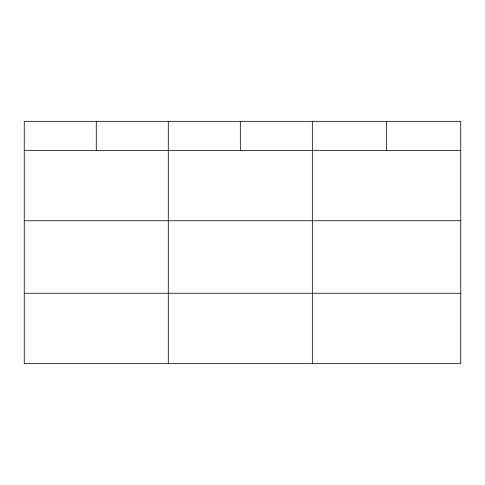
<?xml version="1.0" encoding="UTF-8"?>
<svg xmlns="http://www.w3.org/2000/svg" width="485" height="485" viewBox="0 0 485 485"><rect width="100%" height="100%" fill="white"/><g stroke="black" fill="none" stroke-linecap="round" stroke-linejoin="round"><path stroke-width="0.73" d="M460.75 220.76L460.75 121.341L24.25 121.341L24.25 363.659L460.75 363.659L460.75 220.76L24.25 220.76M24.25 150.38L460.75 150.38M24.25 293.273L460.75 293.273M386.545 121.341L386.545 150.38M312.34 121.341L312.34 363.659M240.317 121.341L240.317 150.38M168.295 121.341L168.295 363.659M96.272 121.341L96.272 150.38"/></g></svg>
